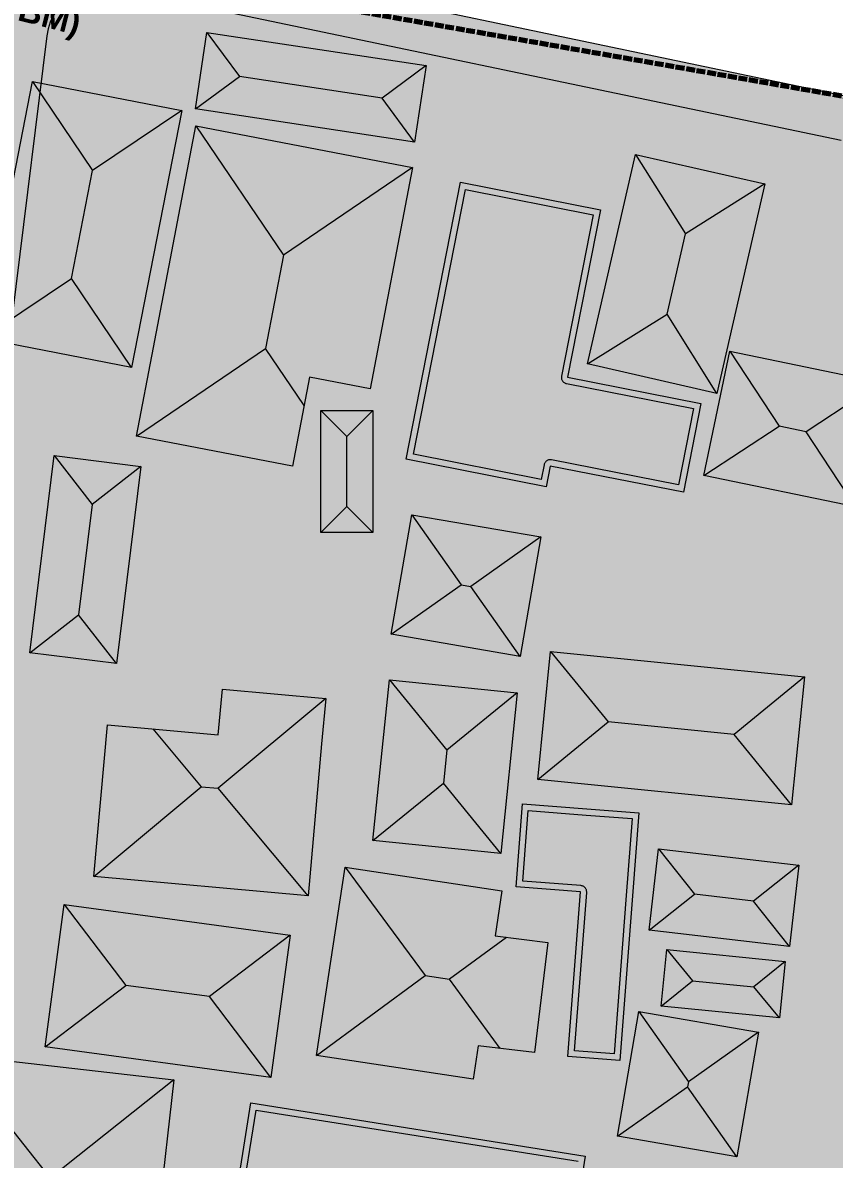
# Model space of a CAD drawing. Header units: metres. Extents: x 305909 to 307171, y 9156037 to 9156671.
# Drawn here: x 306687.4 to 306745.6, y 9156402 to 9156483.4 of the extents above; entities that cross this region are included whole.
import ezdxf

# ---------------------------------------------------------------- set-up
doc = ezdxf.new("R2010")
doc.units = ezdxf.units.M
doc.linetypes.add('DASHED', pattern=[1.524, 1.27, -0.254])
doc.linetypes.add('DASHED2', pattern=[0.762, 0.635, -0.127])
for name, color, linetype, lineweight, true_color in [('A-ALUR_DISTRIBUSI', 7, 'DASHED', 50, 0x7828a0), ('A-LABEL', 7, 'Continuous', 0, 0x000000), ('B-BANGUNAN_PERMUKIMAN', 7, 'Continuous', 13, 0xf0cd8c), ('B-BAYANGAN', 7, 'Continuous', 0, 0x76786c), ('B-DELINEASI', 7, 'DASHED2', 70, 0xc800c8), ('J-PERKERASAN_JALAN', 7, 'Continuous', 9, 0x989896)]:
    doc.layers.add(name, color=color, linetype=linetype, lineweight=lineweight, true_color=true_color)
doc.layers.add('G-PERKERASAN', color=7, linetype='Continuous')
doc.styles.add('ARIALB', font='arialbd.ttf')

msp = doc.modelspace()

# ---------------------------------------------------------------- hatches: boundary and pattern name
at = {"layer": 'A-ALUR_DISTRIBUSI', "true_color": 0x7828a0}
h = msp.add_hatch(color=195, dxfattribs=at)
h.dxf.hatch_style = 1
h.paths.add_polyline_path([(306707.246, 9156483.849), (306708.814, 9156483.522), (306708.528, 9156482.151), (306706.96, 9156482.478), (306702.654, 9156483.377), (306702.94, 9156484.747), (306707.246, 9156483.849)])
h = msp.add_hatch(color=195, dxfattribs=at)
h.dxf.hatch_style = 1
h.paths.add_polyline_path([(306713.591, 9156482.525), (306717.624, 9156481.684), (306717.338, 9156480.313), (306713.305, 9156481.155), (306711.465, 9156481.539), (306711.751, 9156482.909), (306713.591, 9156482.525)])
h = msp.add_hatch(color=195, dxfattribs=at)
h.dxf.hatch_style = 1
h.paths.add_polyline_path([(306720.841, 9156481.013), (306726.434, 9156479.846), (306726.149, 9156478.475), (306720.555, 9156479.642), (306720.275, 9156479.701), (306720.561, 9156481.071), (306720.841, 9156481.013)])
h = msp.add_hatch(color=195, dxfattribs=at)
h.dxf.hatch_style = 1
h.paths.add_polyline_path([(306735.102, 9156477.323), (306730.283, 9156476.259), (306731.11, 9156480.224)])
h = msp.add_hatch(color=195, dxfattribs=at)
h.dxf.hatch_style = 1
h.paths.add_polyline_path([(306732.627, 9156478.554), (306735.245, 9156478.008), (306734.959, 9156476.638), (306732.342, 9156477.184), (306729.085, 9156477.863), (306729.371, 9156479.233), (306732.627, 9156478.554)])
h = msp.add_hatch(color=195, dxfattribs=at)
h.dxf.hatch_style = 1
h.paths.add_polyline_path([(306740.795, 9156476.85), (306743.522, 9156476.282), (306744.055, 9156476.171), (306743.769, 9156474.8), (306743.237, 9156474.911), (306740.509, 9156475.48), (306737.896, 9156476.025), (306738.182, 9156477.396), (306740.795, 9156476.85)])
at = {"layer": 'B-BANGUNAN_PERMUKIMAN', "true_color": 0xef9567}
h = msp.add_hatch(color=21, dxfattribs=at)
h.dxf.hatch_style = 1
h.paths.add_polyline_path([(306702.939, 9156479.602), (306699.785, 9156477.278), (306700.615, 9156482.756), (306702.939, 9156479.602)])
at = {"layer": 'B-BANGUNAN_PERMUKIMAN', "true_color": 0xe89064}
h = msp.add_hatch(color=33, dxfattribs=at)
h.dxf.hatch_style = 1
h.paths.add_polyline_path([(306716.33, 9156480.376), (306713.176, 9156478.051), (306702.939, 9156479.602), (306700.615, 9156482.756), (306700.615, 9156482.757), (306716.33, 9156480.376)])
at = {"layer": 'B-BANGUNAN_PERMUKIMAN', "true_color": 0xb87250}
h = msp.add_hatch(color=35, dxfattribs=at)
h.dxf.hatch_style = 1
h.paths.add_polyline_path([(306713.176, 9156478.051), (306716.33, 9156480.376), (306715.5, 9156474.897), (306715.5, 9156474.897), (306713.176, 9156478.051)])
at = {"layer": 'B-BANGUNAN_PERMUKIMAN', "true_color": 0xbf7753}
h = msp.add_hatch(color=23, dxfattribs=at)
h.dxf.hatch_style = 1
h.paths.add_polyline_path([(306702.939, 9156479.602), (306713.176, 9156478.051), (306715.5, 9156474.897), (306699.785, 9156477.278), (306702.939, 9156479.602)])
at = {"layer": 'B-BANGUNAN_PERMUKIMAN', "true_color": 0xf09568}
h = msp.add_hatch(color=21, dxfattribs=at)
h.dxf.hatch_style = 1
h.paths.add_polyline_path([(306688.111, 9156479.25), (306692.414, 9156472.858), (306690.905, 9156465.137), (306684.513, 9156460.835), (306684.513, 9156460.835), (306688.111, 9156479.25)])
at = {"layer": 'B-BANGUNAN_PERMUKIMAN', "true_color": 0xe68f64}
h = msp.add_hatch(color=33, dxfattribs=at)
h.dxf.hatch_style = 1
h.paths.add_polyline_path([(306698.806, 9156477.16), (306698.806, 9156477.16), (306692.414, 9156472.858), (306688.111, 9156479.25), (306698.806, 9156477.16)])
at = {"layer": 'B-BANGUNAN_PERMUKIMAN', "true_color": 0xb7724f}
h = msp.add_hatch(color=35, dxfattribs=at)
h.dxf.hatch_style = 1
h.paths.add_polyline_path([(306690.905, 9156465.137), (306692.414, 9156472.858), (306698.806, 9156477.16), (306695.207, 9156458.745), (306690.905, 9156465.137)])
at = {"layer": 'B-BANGUNAN_PERMUKIMAN', "true_color": 0xec9366}
h = msp.add_hatch(color=33, dxfattribs=at)
h.dxf.hatch_style = 1
h.paths.add_polyline_path([(306699.823, 9156476.054), (306706.1, 9156466.809), (306704.819, 9156460.108), (306695.574, 9156453.83), (306696.789, 9156460.183), (306697.864, 9156465.808), (306699.823, 9156476.054)])
at = {"layer": 'B-BANGUNAN_PERMUKIMAN', "true_color": 0xe58e63}
h = msp.add_hatch(color=33, dxfattribs=at)
h.dxf.hatch_style = 1
h.paths.add_polyline_path([(306706.1, 9156466.809), (306699.823, 9156476.054), (306715.345, 9156473.086), (306715.345, 9156473.086), (306706.1, 9156466.809)])
at = {"layer": 'B-BANGUNAN_PERMUKIMAN', "true_color": 0xf09568}
h = msp.add_hatch(color=21, dxfattribs=at)
h.dxf.hatch_style = 1
h.paths.add_polyline_path([(306731.343, 9156474.021), (306734.913, 9156468.33), (306733.595, 9156462.572), (306727.904, 9156459.002), (306727.904, 9156459.002), (306731.343, 9156474.021)])
at = {"layer": 'B-BANGUNAN_PERMUKIMAN', "true_color": 0xe68f63}
h = msp.add_hatch(color=33, dxfattribs=at)
h.dxf.hatch_style = 1
h.paths.add_polyline_path([(306740.603, 9156471.9), (306734.913, 9156468.33), (306731.343, 9156474.021), (306740.603, 9156471.9)])
at = {"layer": 'B-BANGUNAN_PERMUKIMAN', "true_color": 0xb5714e}
h = msp.add_hatch(color=35, dxfattribs=at)
h.dxf.hatch_style = 1
h.paths.add_polyline_path([(306704.819, 9156460.108), (306706.1, 9156466.809), (306715.345, 9156473.086), (306712.311, 9156457.216), (306707.969, 9156458.046), (306707.584, 9156456.035), (306704.819, 9156460.108)])
at = {"layer": 'B-BANGUNAN_PERMUKIMAN', "true_color": 0xd4845c}
h = msp.add_hatch(color=23, dxfattribs=at)
h.dxf.hatch_style = 1
h.paths.add_polyline_path([(306736.019, 9156456.174), (306734.774, 9156449.822), (306725.224, 9156451.693), (306724.933, 9156450.209), (306714.899, 9156452.175), (306718.788, 9156472.019), (306728.823, 9156470.053), (306726.469, 9156458.046), (306736.019, 9156456.174)])
at = {"layer": 'B-BANGUNAN_PERMUKIMAN', "true_color": 0xb7724f}
h = msp.add_hatch(color=35, dxfattribs=at)
h.dxf.hatch_style = 1
h.paths.add_polyline_path([(306733.595, 9156462.572), (306734.913, 9156468.33), (306740.603, 9156471.9), (306737.164, 9156456.882), (306733.595, 9156462.572)])
at = {"layer": 'B-BANGUNAN_PERMUKIMAN', "true_color": 0xc17853}
h = msp.add_hatch(color=23, dxfattribs=at)
h.dxf.hatch_style = 1
h.paths.add_polyline_path([(306690.905, 9156465.137), (306695.207, 9156458.745), (306684.513, 9156460.835), (306690.905, 9156465.137)])
at = {"layer": 'B-BANGUNAN_PERMUKIMAN', "true_color": 0xc17854}
h = msp.add_hatch(color=23, dxfattribs=at)
h.dxf.hatch_style = 1
h.paths.add_polyline_path([(306733.595, 9156462.572), (306737.164, 9156456.882), (306737.164, 9156456.881), (306727.904, 9156459.002), (306733.595, 9156462.572)])
at = {"layer": 'B-BANGUNAN_PERMUKIMAN', "true_color": 0xbf7753}
h = msp.add_hatch(color=23, dxfattribs=at)
h.dxf.hatch_style = 1
h.paths.add_polyline_path([(306704.819, 9156460.108), (306707.584, 9156456.035), (306706.754, 9156451.693), (306695.574, 9156453.83), (306704.819, 9156460.108)])
at = {"layer": 'B-BANGUNAN_PERMUKIMAN', "true_color": 0xf09568}
h = msp.add_hatch(color=21, dxfattribs=at)
h.dxf.hatch_style = 1
h.paths.add_polyline_path([(306738.093, 9156459.93), (306738.093, 9156459.93), (306741.626, 9156454.549), (306736.244, 9156451.016), (306738.093, 9156459.93)])
at = {"layer": 'B-BANGUNAN_PERMUKIMAN', "true_color": 0xe68f64}
h = msp.add_hatch(color=33, dxfattribs=at)
h.dxf.hatch_style = 1
h.paths.add_polyline_path([(306743.559, 9156454.148), (306741.626, 9156454.549), (306738.093, 9156459.93), (306748.94, 9156457.682), (306743.559, 9156454.148)])
at = {"layer": 'B-BANGUNAN_PERMUKIMAN', "true_color": 0xb7724f}
h = msp.add_hatch(color=35, dxfattribs=at)
h.dxf.hatch_style = 1
h.paths.add_polyline_path([(306743.559, 9156454.148), (306748.94, 9156457.682), (306747.092, 9156448.768), (306743.559, 9156454.148)])
at = {"layer": 'B-BANGUNAN_PERMUKIMAN', "true_color": 0xeb9266}
h = msp.add_hatch(color=33, dxfattribs=at)
h.dxf.hatch_style = 1
h.paths.add_polyline_path([(306708.782, 9156455.668), (306710.648, 9156453.803), (306710.648, 9156448.802), (306708.782, 9156446.937), (306708.782, 9156455.668)])
h = msp.add_hatch(color=33, dxfattribs=at)
h.dxf.hatch_style = 1
h.paths.add_polyline_path([(306712.513, 9156455.668), (306710.648, 9156453.803), (306708.782, 9156455.668), (306712.513, 9156455.668)])
at = {"layer": 'B-BANGUNAN_PERMUKIMAN', "true_color": 0xbc7551}
h = msp.add_hatch(color=23, dxfattribs=at)
h.dxf.hatch_style = 1
h.paths.add_polyline_path([(306712.513, 9156446.937), (306710.648, 9156448.802), (306710.648, 9156453.803), (306712.513, 9156455.668), (306712.513, 9156446.937)])
at = {"layer": 'B-BANGUNAN_PERMUKIMAN', "true_color": 0xc17853}
h = msp.add_hatch(color=23, dxfattribs=at)
h.dxf.hatch_style = 1
h.paths.add_polyline_path([(306736.244, 9156451.016), (306741.626, 9156454.549), (306743.559, 9156454.148), (306747.092, 9156448.768), (306747.092, 9156448.767), (306736.244, 9156451.016)])
at = {"layer": 'B-BANGUNAN_PERMUKIMAN', "true_color": 0xee9467}
h = msp.add_hatch(color=21, dxfattribs=at)
h.dxf.hatch_style = 1
h.paths.add_polyline_path([(306692.384, 9156448.944), (306691.406, 9156441.03), (306687.915, 9156438.307), (306687.915, 9156438.307), (306689.661, 9156452.435), (306689.661, 9156452.435), (306692.384, 9156448.944)])
at = {"layer": 'B-BANGUNAN_PERMUKIMAN', "true_color": 0xe89065}
h = msp.add_hatch(color=33, dxfattribs=at)
h.dxf.hatch_style = 1
h.paths.add_polyline_path([(306692.384, 9156448.944), (306689.661, 9156452.435), (306695.875, 9156451.667), (306692.384, 9156448.944)])
at = {"layer": 'B-BANGUNAN_PERMUKIMAN', "true_color": 0xb97350}
h = msp.add_hatch(color=23, dxfattribs=at)
h.dxf.hatch_style = 1
h.paths.add_polyline_path([(306694.129, 9156437.539), (306691.406, 9156441.03), (306692.384, 9156448.944), (306695.875, 9156451.667), (306694.129, 9156437.539)])
at = {"layer": 'B-BANGUNAN_PERMUKIMAN', "true_color": 0xbc7551}
h = msp.add_hatch(color=23, dxfattribs=at)
h.dxf.hatch_style = 1
h.paths.add_polyline_path([(306710.648, 9156448.802), (306712.513, 9156446.937), (306708.782, 9156446.937), (306710.648, 9156448.802)])
at = {"layer": 'B-BANGUNAN_PERMUKIMAN', "true_color": 0xef9568}
h = msp.add_hatch(color=21, dxfattribs=at)
h.dxf.hatch_style = 1
h.paths.add_polyline_path([(306718.842, 9156443.186), (306713.821, 9156439.639), (306715.296, 9156448.206), (306718.842, 9156443.186)])
at = {"layer": 'B-BANGUNAN_PERMUKIMAN', "true_color": 0xe79064}
h = msp.add_hatch(color=33, dxfattribs=at)
h.dxf.hatch_style = 1
h.paths.add_polyline_path([(306724.549, 9156446.614), (306719.528, 9156443.067), (306718.842, 9156443.186), (306715.296, 9156448.206), (306715.296, 9156448.207), (306724.549, 9156446.614)])
at = {"layer": 'B-BANGUNAN_PERMUKIMAN', "true_color": 0xb8724f}
h = msp.add_hatch(color=35, dxfattribs=at)
h.dxf.hatch_style = 1
h.paths.add_polyline_path([(306723.074, 9156438.047), (306723.074, 9156438.047), (306719.528, 9156443.067), (306724.549, 9156446.614), (306723.074, 9156438.047)])
at = {"layer": 'B-BANGUNAN_PERMUKIMAN', "true_color": 0xc07753}
h = msp.add_hatch(color=23, dxfattribs=at)
h.dxf.hatch_style = 1
h.paths.add_polyline_path([(306718.842, 9156443.186), (306719.528, 9156443.067), (306723.074, 9156438.047), (306713.821, 9156439.639), (306718.842, 9156443.186)])
at = {"layer": 'B-BANGUNAN_PERMUKIMAN', "true_color": 0xbf7752}
h = msp.add_hatch(color=23, dxfattribs=at)
h.dxf.hatch_style = 1
h.paths.add_polyline_path([(306691.406, 9156441.03), (306694.129, 9156437.539), (306687.915, 9156438.307), (306691.406, 9156441.03)])
at = {"layer": 'B-BANGUNAN_PERMUKIMAN', "true_color": 0xee9467}
h = msp.add_hatch(color=21, dxfattribs=at)
h.dxf.hatch_style = 1
h.paths.add_polyline_path([(306729.375, 9156433.36), (306724.331, 9156429.237), (306725.251, 9156438.404), (306729.375, 9156433.36)])
at = {"layer": 'B-BANGUNAN_PERMUKIMAN', "true_color": 0xe99165}
h = msp.add_hatch(color=33, dxfattribs=at)
h.dxf.hatch_style = 1
h.paths.add_polyline_path([(306743.447, 9156436.578), (306738.403, 9156432.454), (306729.375, 9156433.36), (306725.251, 9156438.404), (306743.447, 9156436.578)])
at = {"layer": 'B-BANGUNAN_PERMUKIMAN', "true_color": 0xee9467}
h = msp.add_hatch(color=21, dxfattribs=at)
h.dxf.hatch_style = 1
h.paths.add_polyline_path([(306717.811, 9156431.329), (306717.567, 9156428.974), (306712.518, 9156424.871), (306713.708, 9156436.38), (306717.811, 9156431.329)])
at = {"layer": 'B-BANGUNAN_PERMUKIMAN', "true_color": 0xe99165}
h = msp.add_hatch(color=33, dxfattribs=at)
h.dxf.hatch_style = 1
h.paths.add_polyline_path([(306717.811, 9156431.329), (306713.708, 9156436.38), (306722.861, 9156435.433), (306717.811, 9156431.329)])
at = {"layer": 'B-BANGUNAN_PERMUKIMAN', "true_color": 0xb97350}
h = msp.add_hatch(color=23, dxfattribs=at)
h.dxf.hatch_style = 1
h.paths.add_polyline_path([(306738.403, 9156432.454), (306743.447, 9156436.578), (306742.528, 9156427.41), (306738.403, 9156432.454)])
at = {"layer": 'B-BANGUNAN_PERMUKIMAN', "true_color": 0xec9366}
h = msp.add_hatch(color=33, dxfattribs=at)
h.dxf.hatch_style = 1
h.paths.add_polyline_path([(306701.433, 9156428.604), (306700.212, 9156428.714), (306696.745, 9156432.863), (306701.431, 9156432.443), (306701.723, 9156435.697), (306709.128, 9156435.034), (306701.433, 9156428.604)])
at = {"layer": 'B-BANGUNAN_PERMUKIMAN', "true_color": 0xb97350}
h = msp.add_hatch(color=23, dxfattribs=at)
h.dxf.hatch_style = 1
h.paths.add_polyline_path([(306721.671, 9156423.923), (306717.567, 9156428.974), (306717.811, 9156431.329), (306722.861, 9156435.433), (306722.861, 9156435.433), (306721.671, 9156423.923)])
at = {"layer": 'B-BANGUNAN_PERMUKIMAN', "true_color": 0xbd7652}
h = msp.add_hatch(color=23, dxfattribs=at)
h.dxf.hatch_style = 1
h.paths.add_polyline_path([(306708.854, 9156431.978), (306708.837, 9156431.779), (306707.862, 9156420.908), (306701.433, 9156428.604), (306709.128, 9156435.034), (306709.128, 9156435.034), (306708.854, 9156431.978)])
at = {"layer": 'B-BANGUNAN_PERMUKIMAN', "true_color": 0xf09568}
h = msp.add_hatch(color=21, dxfattribs=at)
h.dxf.hatch_style = 1
h.paths.add_polyline_path([(306700.212, 9156428.714), (306692.516, 9156422.285), (306693.491, 9156433.155), (306696.745, 9156432.863), (306700.212, 9156428.714)])
at = {"layer": 'B-BANGUNAN_PERMUKIMAN', "true_color": 0xbe7652}
h = msp.add_hatch(color=23, dxfattribs=at)
h.dxf.hatch_style = 1
h.paths.add_polyline_path([(306729.375, 9156433.36), (306738.403, 9156432.454), (306742.528, 9156427.41), (306724.331, 9156429.236), (306724.331, 9156429.237), (306729.375, 9156433.36)])
h = msp.add_hatch(color=23, dxfattribs=at)
h.dxf.hatch_style = 1
h.paths.add_polyline_path([(306717.567, 9156428.974), (306721.671, 9156423.923), (306712.518, 9156424.87), (306712.518, 9156424.871), (306717.567, 9156428.974)])
at = {"layer": 'B-BANGUNAN_PERMUKIMAN', "true_color": 0xc17854}
h = msp.add_hatch(color=23, dxfattribs=at)
h.dxf.hatch_style = 1
h.paths.add_polyline_path([(306692.516, 9156422.284), (306692.516, 9156422.285), (306700.212, 9156428.714), (306701.433, 9156428.604), (306707.862, 9156420.908), (306692.516, 9156422.284)])
at = {"layer": 'B-BANGUNAN_PERMUKIMAN', "true_color": 0xd4845c}
h = msp.add_hatch(color=23, dxfattribs=at)
h.dxf.hatch_style = 1
h.paths.add_polyline_path([(306731.114, 9156420.9), (306730.216, 9156409.108), (306726.488, 9156409.392), (306727.386, 9156421.184), (306722.78, 9156421.535), (306723.233, 9156427.49), (306727.84, 9156427.139), (306731.568, 9156426.855), (306731.114, 9156420.9)])
at = {"layer": 'B-BANGUNAN_PERMUKIMAN', "true_color": 0xee9467}
h = msp.add_hatch(color=21, dxfattribs=at)
h.dxf.hatch_style = 1
h.paths.add_polyline_path([(306735.575, 9156421.009), (306732.319, 9156418.429), (306732.994, 9156424.265), (306732.995, 9156424.265), (306735.575, 9156421.009)])
at = {"layer": 'B-BANGUNAN_PERMUKIMAN', "true_color": 0xe99165}
h = msp.add_hatch(color=33, dxfattribs=at)
h.dxf.hatch_style = 1
h.paths.add_polyline_path([(306739.793, 9156420.521), (306735.575, 9156421.009), (306732.995, 9156424.265), (306743.049, 9156423.101), (306739.793, 9156420.521)])
at = {"layer": 'B-BANGUNAN_PERMUKIMAN', "true_color": 0xef9567}
h = msp.add_hatch(color=21, dxfattribs=at)
h.dxf.hatch_style = 1
h.paths.add_polyline_path([(306716.248, 9156415.187), (306708.47, 9156409.472), (306710.533, 9156422.965), (306716.248, 9156415.187)])
at = {"layer": 'B-BANGUNAN_PERMUKIMAN', "true_color": 0xe38d62}
h = msp.add_hatch(color=33, dxfattribs=at)
h.dxf.hatch_style = 1
h.paths.add_polyline_path([(306718.001, 9156414.919), (306716.248, 9156415.187), (306710.533, 9156422.965), (306721.76, 9156421.248), (306721.268, 9156418.026), (306722.095, 9156417.926), (306718.001, 9156414.919)])
at = {"layer": 'B-BANGUNAN_PERMUKIMAN', "true_color": 0xb97350}
h = msp.add_hatch(color=23, dxfattribs=at)
h.dxf.hatch_style = 1
h.paths.add_polyline_path([(306739.793, 9156420.521), (306743.049, 9156423.101), (306742.373, 9156417.265), (306739.793, 9156420.521)])
at = {"layer": 'B-BANGUNAN_PERMUKIMAN', "true_color": 0xbe7652}
h = msp.add_hatch(color=23, dxfattribs=at)
h.dxf.hatch_style = 1
h.paths.add_polyline_path([(306732.319, 9156418.429), (306735.575, 9156421.009), (306739.793, 9156420.521), (306742.373, 9156417.265), (306742.373, 9156417.265), (306732.319, 9156418.429)])
at = {"layer": 'B-BANGUNAN_PERMUKIMAN', "true_color": 0xee9467}
h = msp.add_hatch(color=21, dxfattribs=at)
h.dxf.hatch_style = 1
h.paths.add_polyline_path([(306690.392, 9156420.275), (306690.393, 9156420.275), (306694.805, 9156414.487), (306689.017, 9156410.074), (306690.392, 9156420.275)])
at = {"layer": 'B-BANGUNAN_PERMUKIMAN', "true_color": 0xe89064}
h = msp.add_hatch(color=33, dxfattribs=at)
h.dxf.hatch_style = 1
h.paths.add_polyline_path([(306700.796, 9156413.68), (306694.805, 9156414.487), (306690.393, 9156420.275), (306706.583, 9156418.093), (306706.583, 9156418.093), (306700.796, 9156413.68)])
at = {"layer": 'B-BANGUNAN_PERMUKIMAN', "true_color": 0xb97350}
h = msp.add_hatch(color=23, dxfattribs=at)
h.dxf.hatch_style = 1
h.paths.add_polyline_path([(306700.796, 9156413.68), (306706.583, 9156418.093), (306705.208, 9156407.892), (306700.796, 9156413.68)])
at = {"layer": 'B-BANGUNAN_PERMUKIMAN', "true_color": 0xb87350}
h = msp.add_hatch(color=35, dxfattribs=at)
h.dxf.hatch_style = 1
h.paths.add_polyline_path([(306724.104, 9156409.672), (306721.637, 9156409.97), (306718.001, 9156414.919), (306722.095, 9156417.926), (306725.059, 9156417.568), (306724.108, 9156409.7), (306724.104, 9156409.672)])
at = {"layer": 'B-BANGUNAN_PERMUKIMAN', "true_color": 0xee9467}
h = msp.add_hatch(color=21, dxfattribs=at)
h.dxf.hatch_style = 1
h.paths.add_polyline_path([(306735.414, 9156414.822), (306733.183, 9156412.998), (306733.589, 9156417.053), (306735.414, 9156414.822)])
at = {"layer": 'B-BANGUNAN_PERMUKIMAN', "true_color": 0xe99165}
h = msp.add_hatch(color=33, dxfattribs=at)
h.dxf.hatch_style = 1
h.paths.add_polyline_path([(306742.055, 9156416.206), (306739.825, 9156414.381), (306735.414, 9156414.822), (306733.589, 9156417.053), (306742.055, 9156416.206)])
at = {"layer": 'B-BANGUNAN_PERMUKIMAN', "true_color": 0xb97350}
h = msp.add_hatch(color=23, dxfattribs=at)
h.dxf.hatch_style = 1
h.paths.add_polyline_path([(306741.65, 9156412.151), (306741.65, 9156412.151), (306739.825, 9156414.381), (306742.055, 9156416.206), (306741.65, 9156412.151)])
at = {"layer": 'B-BANGUNAN_PERMUKIMAN', "true_color": 0xbb7451}
h = msp.add_hatch(color=23, dxfattribs=at)
h.dxf.hatch_style = 1
h.paths.add_polyline_path([(306716.248, 9156415.187), (306718.001, 9156414.919), (306721.637, 9156409.97), (306720.065, 9156410.16), (306719.697, 9156407.755), (306708.47, 9156409.472), (306716.248, 9156415.187)])
at = {"layer": 'B-BANGUNAN_PERMUKIMAN', "true_color": 0xbf7753}
h = msp.add_hatch(color=23, dxfattribs=at)
h.dxf.hatch_style = 1
h.paths.add_polyline_path([(306689.017, 9156410.074), (306694.805, 9156414.487), (306700.796, 9156413.68), (306705.208, 9156407.892), (306689.017, 9156410.074)])
at = {"layer": 'B-BANGUNAN_PERMUKIMAN', "true_color": 0xbe7652}
h = msp.add_hatch(color=23, dxfattribs=at)
h.dxf.hatch_style = 1
h.paths.add_polyline_path([(306735.414, 9156414.822), (306739.825, 9156414.381), (306741.65, 9156412.151), (306733.183, 9156412.998), (306735.414, 9156414.822)])
at = {"layer": 'B-BANGUNAN_PERMUKIMAN', "true_color": 0xef9568}
h = msp.add_hatch(color=21, dxfattribs=at)
h.dxf.hatch_style = 1
h.paths.add_polyline_path([(306735.123, 9156407.581), (306735.061, 9156407.223), (306730.034, 9156403.678), (306730.034, 9156403.678), (306731.578, 9156412.608), (306735.123, 9156407.581)])
at = {"layer": 'B-BANGUNAN_PERMUKIMAN', "true_color": 0xe79064}
h = msp.add_hatch(color=33, dxfattribs=at)
h.dxf.hatch_style = 1
h.paths.add_polyline_path([(306735.123, 9156407.581), (306731.578, 9156412.608), (306731.578, 9156412.608), (306740.15, 9156411.126), (306735.123, 9156407.581)])
at = {"layer": 'B-BANGUNAN_PERMUKIMAN', "true_color": 0xb8724f}
h = msp.add_hatch(color=35, dxfattribs=at)
h.dxf.hatch_style = 1
h.paths.add_polyline_path([(306738.607, 9156402.196), (306735.061, 9156407.223), (306735.123, 9156407.581), (306740.15, 9156411.126), (306738.607, 9156402.196)])
at = {"layer": 'B-BANGUNAN_PERMUKIMAN', "true_color": 0xec9366}
h = msp.add_hatch(color=33, dxfattribs=at)
h.dxf.hatch_style = 1
h.paths.add_polyline_path([(306682.349, 9156409.533), (306689.391, 9156400.67), (306689.323, 9156400.081), (306685.183, 9156396.791), (306685.498, 9156399.544), (306681.261, 9156400.029), (306682.349, 9156409.533)])
h = msp.add_hatch(color=33, dxfattribs=at)
h.dxf.hatch_style = 1
h.paths.add_polyline_path([(306698.253, 9156407.713), (306689.391, 9156400.67), (306682.349, 9156409.533), (306698.253, 9156407.713)])
at = {"layer": 'B-BANGUNAN_PERMUKIMAN', "true_color": 0xb6714f}
h = msp.add_hatch(color=35, dxfattribs=at)
h.dxf.hatch_style = 1
h.paths.add_polyline_path([(306689.323, 9156400.081), (306689.391, 9156400.67), (306698.253, 9156407.713), (306697.165, 9156398.209), (306696.365, 9156391.218), (306689.323, 9156400.081)])
at = {"layer": 'B-BANGUNAN_PERMUKIMAN', "true_color": 0xc07753}
h = msp.add_hatch(color=23, dxfattribs=at)
h.dxf.hatch_style = 1
h.paths.add_polyline_path([(306735.061, 9156407.223), (306738.607, 9156402.196), (306730.034, 9156403.678), (306735.061, 9156407.223)])
at = {"layer": 'B-BANGUNAN_PERMUKIMAN', "true_color": 0xd4845c}
h = msp.add_hatch(color=23, dxfattribs=at)
h.dxf.hatch_style = 1
h.paths.add_polyline_path([(306734.659, 9156392.724), (306734.007, 9156388.621), (306710.031, 9156392.431), (306710.741, 9156396.897), (306702.512, 9156398.205), (306703.761, 9156406.064), (306727.733, 9156402.254), (306726.426, 9156394.033), (306734.659, 9156392.724)])
at = {"layer": 'B-BAYANGAN', "true_color": 0x76786c}
h = msp.add_hatch(color=8, dxfattribs=at)
h.dxf.hatch_style = 1
h.paths.add_polyline_path([(306717.081, 9156479.625), (306716.251, 9156474.147), (306700.535, 9156476.528), (306701.365, 9156482.007), (306717.081, 9156479.625)])
h = msp.add_hatch(color=8, dxfattribs=at)
h.dxf.hatch_style = 1
h.paths.add_polyline_path([(306699.556, 9156476.41), (306695.957, 9156457.995), (306685.263, 9156460.085), (306688.861, 9156478.5), (306699.556, 9156476.41)])
h = msp.add_hatch(color=8, dxfattribs=at)
h.dxf.hatch_style = 1
h.paths.add_polyline_path([(306716.095, 9156472.337), (306713.061, 9156456.466), (306708.719, 9156457.296), (306707.504, 9156450.943), (306696.324, 9156453.08), (306697.539, 9156459.433), (306700.573, 9156475.304), (306716.095, 9156472.337)])
h = msp.add_hatch(color=8, dxfattribs=at)
h.dxf.hatch_style = 1
h.paths.add_polyline_path([(306741.353, 9156471.15), (306737.914, 9156456.131), (306728.653, 9156458.252), (306732.092, 9156473.271), (306741.353, 9156471.15)])
h = msp.add_hatch(color=8, dxfattribs=at)
h.dxf.hatch_style = 1
h.paths.add_polyline_path([(306736.769, 9156455.424), (306735.524, 9156449.072), (306725.974, 9156450.943), (306725.683, 9156449.459), (306715.649, 9156451.425), (306719.538, 9156471.269), (306729.573, 9156469.303), (306727.219, 9156457.296), (306736.769, 9156455.424)])
h = msp.add_hatch(color=8, dxfattribs=at)
h.dxf.hatch_style = 1
h.paths.add_polyline_path([(306749.69, 9156456.932), (306747.842, 9156448.017), (306736.994, 9156450.266), (306738.842, 9156459.181), (306749.69, 9156456.932)])
h = msp.add_hatch(color=8, dxfattribs=at)
h.dxf.hatch_style = 1
h.paths.add_polyline_path([(306713.263, 9156446.187), (306709.532, 9156446.187), (306709.532, 9156454.918), (306713.263, 9156454.918), (306713.263, 9156446.187)])
h = msp.add_hatch(color=8, dxfattribs=at)
h.dxf.hatch_style = 1
h.paths.add_polyline_path([(306696.625, 9156450.917), (306694.879, 9156436.789), (306688.665, 9156437.557), (306690.411, 9156451.685), (306696.625, 9156450.917)])
h = msp.add_hatch(color=8, dxfattribs=at)
h.dxf.hatch_style = 1
h.paths.add_polyline_path([(306725.299, 9156445.864), (306723.825, 9156437.297), (306714.571, 9156438.889), (306716.046, 9156447.457), (306725.299, 9156445.864)])
h = msp.add_hatch(color=8, dxfattribs=at)
h.dxf.hatch_style = 1
h.paths.add_polyline_path([(306744.197, 9156435.828), (306743.278, 9156426.66), (306725.081, 9156428.486), (306726.001, 9156437.654), (306744.197, 9156435.828)])
h = msp.add_hatch(color=8, dxfattribs=at)
h.dxf.hatch_style = 1
h.paths.add_polyline_path([(306723.612, 9156434.683), (306722.421, 9156423.173), (306713.268, 9156424.12), (306714.458, 9156435.63), (306723.612, 9156434.683)])
h = msp.add_hatch(color=8, dxfattribs=at)
h.dxf.hatch_style = 1
h.paths.add_polyline_path([(306709.878, 9156434.284), (306709.587, 9156431.029), (306708.612, 9156420.158), (306693.266, 9156421.534), (306694.241, 9156432.405), (306702.181, 9156431.693), (306702.473, 9156434.947), (306709.878, 9156434.284)])
h = msp.add_hatch(color=8, dxfattribs=at)
h.dxf.hatch_style = 1
h.paths.add_polyline_path([(306731.864, 9156420.15), (306730.966, 9156408.358), (306727.238, 9156408.642), (306728.136, 9156420.434), (306723.53, 9156420.785), (306723.983, 9156426.74), (306728.59, 9156426.389), (306732.318, 9156426.105), (306731.864, 9156420.15)])
h = msp.add_hatch(color=8, dxfattribs=at)
h.dxf.hatch_style = 1
h.paths.add_polyline_path([(306743.799, 9156422.351), (306743.123, 9156416.514), (306733.069, 9156417.679), (306733.744, 9156423.515), (306743.799, 9156422.351)])
h = msp.add_hatch(color=8, dxfattribs=at)
h.dxf.hatch_style = 1
h.paths.add_polyline_path([(306725.809, 9156416.818), (306724.855, 9156408.922), (306720.815, 9156409.41), (306720.447, 9156407.005), (306709.22, 9156408.722), (306711.283, 9156422.215), (306722.51, 9156420.498), (306722.018, 9156417.276), (306725.809, 9156416.818)])
h = msp.add_hatch(color=8, dxfattribs=at)
h.dxf.hatch_style = 1
h.paths.add_polyline_path([(306707.333, 9156417.343), (306705.958, 9156407.142), (306689.767, 9156409.324), (306691.142, 9156419.525), (306707.333, 9156417.343)])
h = msp.add_hatch(color=8, dxfattribs=at)
h.dxf.hatch_style = 1
h.paths.add_polyline_path([(306742.805, 9156415.456), (306742.4, 9156411.401), (306733.933, 9156412.248), (306734.339, 9156416.303), (306742.805, 9156415.456)])
h = msp.add_hatch(color=8, dxfattribs=at)
h.dxf.hatch_style = 1
h.paths.add_polyline_path([(306740.9, 9156410.376), (306739.357, 9156401.446), (306730.784, 9156402.928), (306732.328, 9156411.858), (306740.9, 9156410.376)])
h = msp.add_hatch(color=8, dxfattribs=at)
h.dxf.hatch_style = 1
h.paths.add_polyline_path([(306697.915, 9156397.459), (306697.115, 9156390.468), (306685.448, 9156391.804), (306686.248, 9156398.794), (306682.011, 9156399.279), (306683.099, 9156408.783), (306699.003, 9156406.963), (306697.915, 9156397.459)])
h = msp.add_hatch(color=8, dxfattribs=at)
h.dxf.hatch_style = 1
h.paths.add_polyline_path([(306735.409, 9156391.974), (306734.757, 9156387.871), (306710.781, 9156391.681), (306711.491, 9156396.147), (306703.262, 9156397.455), (306704.511, 9156405.314), (306728.483, 9156401.504), (306727.176, 9156393.283), (306735.409, 9156391.974)])
at = {"layer": 'G-PERKERASAN', "true_color": 0xe0ded9}
h = msp.add_hatch(color=254, dxfattribs=at)
h.dxf.hatch_style = 1
h.paths.add_polyline_path([(306908.991, 9156199.224), (306871.946, 9156198.019), (306868.838, 9156144.144), (306843.973, 9156139.654), (306613.966, 9156113.407), (306520.721, 9156109.954), (306490.891, 9156113.339), (306490.891, 9156130.788), (306527.331, 9156127.935), (306527.76, 9156145.94), (306529.801, 9156231.677), (306512.264, 9156228.096), (306490.891, 9156230.233), (306490.891, 9156525.396), (306504.834, 9156523.084), (306572.178, 9156510.306), (306677.166, 9156490.276), (306781.809, 9156471.972), (306833.432, 9156467.309), (306884.355, 9156462.71), (306888.869, 9156462.302), (306908.991, 9156460.229), (306908.991, 9156405.135), (306880.738, 9156410.367), (306872.191, 9156289.958), (306880.063, 9156289.504), (306887.261, 9156399.075), (306908.991, 9156395.952), (306908.991, 9156283.201), (306908.991, 9156208.942), (306891.749, 9156208.374), (306886.184, 9156208.191), (306882.096, 9156208.056), (306881.637, 9156222), (306879.908, 9156222), (306879.787, 9156200), (306885.632, 9156200.303), (306885.601, 9156199.857), (306906.625, 9156201.392), (306908.7, 9156201.5), (306908.991, 9156201.535), (306908.991, 9156199.224)])
at = {"layer": 'J-PERKERASAN_JALAN', "true_color": 0xa8a8a6}
h = msp.add_hatch(color=253, dxfattribs=at)
h.dxf.hatch_style = 1
h.paths.add_polyline_path([(306644.846, 9156501.891), (306682.628, 9156491.9), (306683.147, 9156491.799), (306683.674, 9156491.767), (306684.2, 9156491.805), (306684.718, 9156491.912), (306685.216, 9156492.086), (306685.687, 9156492.324), (306686.123, 9156492.622), (306686.516, 9156492.975), (306686.858, 9156493.377), (306687.145, 9156493.82), (306687.371, 9156494.297), (306687.532, 9156494.8), (306687.626, 9156495.32), (306695.984, 9156569.63), (306695.989, 9156569.68), (306698.582, 9156595.648), (306698.6, 9156596.174), (306698.548, 9156596.698), (306698.428, 9156597.211), (306698.242, 9156597.704), (306697.992, 9156598.168), (306697.684, 9156598.595), (306697.322, 9156598.978), (306696.913, 9156599.31), (306696.464, 9156599.585), (306695.982, 9156599.799), (306695.477, 9156599.948), (306694.957, 9156600.029), (306670.552, 9156602.201), (306670.518, 9156602.204), (306670.5, 9156602.206), (306670.466, 9156602.21), (306657.245, 9156603.85), (306657.037, 9156603.87), (306645.006, 9156604.728), (306644.988, 9156604.729), (306644.846, 9156604.739), (306644.846, 9156621.261), (306646.404, 9156640), (306649.414, 9156640), (306647.057, 9156611.647), (306647.048, 9156611.12), (306647.108, 9156610.596), (306647.237, 9156610.085), (306647.432, 9156609.595), (306647.689, 9156609.135), (306648.005, 9156608.713), (306648.374, 9156608.336), (306648.789, 9156608.011), (306649.243, 9156607.743), (306649.728, 9156607.538), (306650.236, 9156607.397), (306650.758, 9156607.325), (306657.367, 9156606.854), (306657.419, 9156606.85), (306657.445, 9156606.847), (306657.497, 9156606.842), (306665.344, 9156605.868), (306665.869, 9156605.838), (306666.394, 9156605.877), (306666.909, 9156605.984), (306667.406, 9156606.159), (306667.875, 9156606.397), (306668.309, 9156606.694), (306668.701, 9156607.046), (306669.043, 9156607.446), (306669.329, 9156607.888), (306669.555, 9156608.363), (306669.716, 9156608.864), (306669.81, 9156609.382), (306673.323, 9156640), (306676.343, 9156640), (306672.801, 9156609.131), (306672.776, 9156608.6), (306672.821, 9156608.07), (306672.936, 9156607.551), (306673.119, 9156607.051), (306673.367, 9156606.581), (306673.675, 9156606.147), (306674.037, 9156605.758), (306674.448, 9156605.421), (306674.9, 9156605.141), (306675.385, 9156604.924), (306675.895, 9156604.773), (306676.421, 9156604.69), (306695.455, 9156602.997), (306695.967, 9156602.984), (306696.477, 9156603.037), (306696.976, 9156603.155), (306697.455, 9156603.336), (306697.908, 9156603.576), (306698.326, 9156603.873), (306698.703, 9156604.22), (306699.032, 9156604.613), (306699.309, 9156605.044), (306699.528, 9156605.508), (306699.686, 9156605.996), (306699.78, 9156606.499), (306703.845, 9156640), (306706.867, 9156640), (306702.827, 9156606.709), (306702.798, 9156606.205), (306702.833, 9156605.702), (306702.931, 9156605.207), (306703.09, 9156604.728), (306703.308, 9156604.273), (306703.582, 9156603.849), (306703.907, 9156603.463), (306704.278, 9156603.121), (306704.689, 9156602.828), (306705.134, 9156602.59), (306705.605, 9156602.409), (306706.096, 9156602.289), (306706.597, 9156602.232), (306734.805, 9156600.812), (306735.341, 9156600.821), (306735.872, 9156600.902), (306736.387, 9156601.053), (306736.877, 9156601.271), (306737.333, 9156601.554), (306737.748, 9156601.894), (306738.113, 9156602.288), (306738.422, 9156602.726), (306738.67, 9156603.202), (306738.852, 9156603.707), (306738.964, 9156604.231), (306739.006, 9156604.766), (306739.208, 9156624.77), (306739.214, 9156624.897), (306739.218, 9156624.96), (306739.232, 9156625.087), (306739.378, 9156626.142), (306739.392, 9156626.229), (306739.431, 9156626.4), (306739.456, 9156626.484), (306739.711, 9156627.27), (306739.743, 9156627.363), (306739.812, 9156627.52), (306739.883, 9156627.648), (306739.981, 9156627.788), (306740.042, 9156627.864), (306740.45, 9156628.344), (306740.517, 9156628.418), (306740.644, 9156628.54), (306740.762, 9156628.632), (306740.888, 9156628.713), (306741.022, 9156628.78), (306741.186, 9156628.842), (306741.282, 9156628.871), (306741.894, 9156629.037), (306741.984, 9156629.059), (306742.165, 9156629.09), (306742.257, 9156629.1), (306742.92, 9156629.153), (306742.958, 9156629.155), (306742.978, 9156629.157), (306743.016, 9156629.158), (306746.832, 9156629.316), (306746.832, 9156624.748), (306746.627, 9156624.785), (306746.112, 9156624.811), (306745.599, 9156624.77), (306745.094, 9156624.664), (306744.608, 9156624.494), (306744.148, 9156624.263), (306743.721, 9156623.975), (306743.334, 9156623.634), (306742.995, 9156623.246), (306742.709, 9156622.818), (306742.479, 9156622.357), (306742.311, 9156621.87), (306742.207, 9156621.366), (306742.169, 9156620.852), (306742.009, 9156605.084), (306742.036, 9156604.578), (306742.127, 9156604.079), (306742.281, 9156603.595), (306742.494, 9156603.135), (306742.764, 9156602.705), (306743.086, 9156602.313), (306743.455, 9156601.965), (306743.865, 9156601.667), (306744.31, 9156601.423), (306744.782, 9156601.237), (306745.274, 9156601.112), (306745.778, 9156601.051), (306746.285, 9156601.053), (306746.832, 9156601.091), (306746.832, 9156598.084), (306740.557, 9156597.65), (306740.55, 9156597.65), (306739.623, 9156597.584), (306739.502, 9156597.579), (306739.441, 9156597.578), (306739.32, 9156597.581), (306705.781, 9156599.269), (306705.274, 9156599.263), (306704.772, 9156599.192), (306704.283, 9156599.059), (306703.815, 9156598.864), (306703.375, 9156598.612), (306702.971, 9156598.307), (306702.609, 9156597.952), (306702.294, 9156597.555), (306702.032, 9156597.121), (306701.827, 9156596.658), (306701.682, 9156596.172), (306701.6, 9156595.672), (306698.971, 9156569.354), (306698.97, 9156569.345), (306698.968, 9156569.32), (306690.454, 9156493.625), (306690.43, 9156493.089), (306690.478, 9156492.555), (306690.597, 9156492.032), (306690.785, 9156491.529), (306691.038, 9156491.057), (306691.353, 9156490.622), (306691.723, 9156490.233), (306692.141, 9156489.897), (306692.601, 9156489.621), (306693.093, 9156489.408), (306693.61, 9156489.263), (306746.584, 9156478.174), (306746.832, 9156478.131), (306746.832, 9156474.899), (306746.254, 9156474.979), (306746.187, 9156474.99), (306746.147, 9156474.997), (306746.081, 9156475.01), (306693.923, 9156485.928), (306693.42, 9156486.001), (306692.911, 9156486.008), (306692.406, 9156485.952), (306691.912, 9156485.831), (306691.437, 9156485.649), (306690.989, 9156485.409), (306690.575, 9156485.113), (306690.202, 9156484.767), (306689.876, 9156484.377), (306689.603, 9156483.949), (306689.385, 9156483.489), (306689.228, 9156483.005), (306689.134, 9156482.506), (306680.222, 9156410.677), (306675.974, 9156376.463), (306675.956, 9156376.284), (306671.777, 9156323.14), (306671.77, 9156322.633), (306671.826, 9156322.13), (306671.946, 9156321.638), (306672.127, 9156321.165), (306672.366, 9156320.718), (306672.66, 9156320.305), (306673.003, 9156319.933), (306673.391, 9156319.607), (306673.817, 9156319.333), (306674.274, 9156319.115), (306674.755, 9156318.956), (306675.252, 9156318.859), (306742.855, 9156310.121), (306742.925, 9156310.112), (306746.832, 9156309.677), (306746.832, 9156306.458), (306742.535, 9156306.936), (306742.507, 9156306.939), (306675.118, 9156315.65), (306674.596, 9156315.683), (306674.073, 9156315.648), (306673.56, 9156315.544), (306673.065, 9156315.375), (306672.596, 9156315.142), (306672.162, 9156314.85), (306671.769, 9156314.504), (306671.425, 9156314.109), (306671.135, 9156313.673), (306670.905, 9156313.203), (306670.738, 9156312.706), (306670.638, 9156312.193), (306658.158, 9156215.036), (306658.126, 9156214.508), (306658.163, 9156213.981), (306658.269, 9156213.463), (306658.443, 9156212.964), (306658.681, 9156212.492), (306658.979, 9156212.056), (306659.333, 9156211.663), (306659.734, 9156211.32), (306660.178, 9156211.032), (306660.656, 9156210.806), (306661.159, 9156210.645), (306661.679, 9156210.551), (306720.042, 9156203.993), (306720.074, 9156203.989), (306720.09, 9156203.987), (306720.122, 9156203.983), (306746.832, 9156200.101), (306746.832, 9156197.07), (306725.61, 9156200.154), (306725.102, 9156200.195), (306724.593, 9156200.171), (306724.091, 9156200.082), (306723.604, 9156199.931), (306723.141, 9156199.719), (306722.709, 9156199.45), (306722.314, 9156199.127), (306721.963, 9156198.758), (306721.662, 9156198.346), (306721.416, 9156197.9), (306721.229, 9156197.426), (306721.103, 9156196.932), (306721.041, 9156196.427), (306718.22, 9156147.695), (306718.204, 9156147.573), (306718.081, 9156147.572), (306715.348, 9156147.731), (306715.226, 9156147.746), (306715.225, 9156147.869), (306718.092, 9156197.386), (306718.089, 9156197.891), (306718.023, 9156198.392), (306717.894, 9156198.88), (306717.704, 9156199.349), (306717.457, 9156199.789), (306717.156, 9156200.195), (306716.807, 9156200.56), (306716.414, 9156200.878), (306715.985, 9156201.144), (306715.525, 9156201.354), (306715.043, 9156201.504), (306714.545, 9156201.592), (306655.828, 9156208.19), (306655.755, 9156208.199), (306655.718, 9156208.205), (306655.646, 9156208.217), (306644.846, 9156210.245), (306644.846, 9156213.297), (306650.508, 9156212.234), (306651.047, 9156212.17), (306651.589, 9156212.18), (306652.125, 9156212.263), (306652.645, 9156212.418), (306653.139, 9156212.642), (306653.598, 9156212.93), (306654.014, 9156213.278), (306654.38, 9156213.679), (306654.687, 9156214.126), (306654.931, 9156214.611), (306655.108, 9156215.124), (306655.213, 9156215.656), (306667.626, 9156312.291), (306667.658, 9156312.83), (306667.618, 9156313.369), (306667.505, 9156313.897), (306667.322, 9156314.406), (306667.072, 9156314.885), (306666.76, 9156315.326), (306666.391, 9156315.721), (306665.973, 9156316.063), (306665.512, 9156316.345), (306665.017, 9156316.562), (306664.498, 9156316.711), (306663.963, 9156316.789), (306650.646, 9156317.806), (306650.624, 9156317.808), (306650.61, 9156317.809), (306650.587, 9156317.811), (306644.846, 9156318.383), (306644.846, 9156321.599), (306650.851, 9156321.001), (306650.943, 9156320.993), (306664.514, 9156319.956), (306665.037, 9156319.95), (306665.556, 9156320.013), (306666.062, 9156320.142), (306666.547, 9156320.337), (306667.002, 9156320.593), (306667.42, 9156320.906), (306667.794, 9156321.271), (306668.117, 9156321.681), (306668.384, 9156322.131), (306668.59, 9156322.611), (306668.732, 9156323.114), (306668.807, 9156323.631), (306672.973, 9156376.62), (306672.977, 9156376.665), (306672.98, 9156376.687), (306672.985, 9156376.732), (306676.578, 9156405.674), (306676.609, 9156406.191), (306676.572, 9156406.708), (306676.469, 9156407.216), (306676.301, 9156407.706), (306676.071, 9156408.17), (306675.783, 9156408.6), (306675.442, 9156408.99), (306675.054, 9156409.333), (306674.624, 9156409.622), (306674.161, 9156409.854), (306673.672, 9156410.023), (306673.164, 9156410.128), (306650.07, 9156413.368), (306649.949, 9156413.393), (306649.958, 9156413.515), (306650.338, 9156416.227), (306650.364, 9156416.348), (306650.486, 9156416.338), (306673.408, 9156413.124), (306673.935, 9156413.085), (306674.463, 9156413.116), (306674.982, 9156413.216), (306675.483, 9156413.384), (306675.957, 9156413.617), (306676.397, 9156413.91), (306676.795, 9156414.259), (306677.142, 9156414.657), (306677.435, 9156415.097), (306677.667, 9156415.572), (306677.834, 9156416.073), (306677.933, 9156416.592), (306686.301, 9156484.039), (306686.331, 9156484.559), (306686.293, 9156485.08), (306686.188, 9156485.591), (306686.018, 9156486.084), (306685.784, 9156486.55), (306685.492, 9156486.982), (306685.146, 9156487.373), (306684.752, 9156487.715), (306684.317, 9156488.003), (306683.849, 9156488.232), (306683.354, 9156488.398), (306644.846, 9156498.581), (306644.846, 9156501.891)])

# ---------------------------------------------------------------- linework, layer by layer
at = {"layer": 'B-BANGUNAN_PERMUKIMAN', "color": 27, "lineweight": 9, "true_color": 0x744832}
for p, q in [((306700.615, 9156482.756), (306702.939, 9156479.602)), ((306716.33, 9156480.376), (306713.176, 9156478.051)), ((306699.785, 9156477.278), (306702.939, 9156479.602)), ((306713.176, 9156478.051), (306702.939, 9156479.602)), ((306688.111, 9156479.25), (306692.414, 9156472.858)), ((306715.5, 9156474.897), (306713.176, 9156478.051)), ((306698.806, 9156477.16), (306692.414, 9156472.858)), ((306699.823, 9156476.054), (306706.1, 9156466.809)), ((306731.343, 9156474.021), (306734.913, 9156468.33)), ((306690.905, 9156465.137), (306692.414, 9156472.858)), ((306715.345, 9156473.086), (306706.1, 9156466.809)), ((306740.603, 9156471.9), (306734.913, 9156468.33)), ((306733.595, 9156462.572), (306734.913, 9156468.33)), ((306706.1, 9156466.809), (306704.819, 9156460.108)), ((306684.513, 9156460.835), (306690.905, 9156465.137)), ((306695.207, 9156458.745), (306690.905, 9156465.137)), ((306727.904, 9156459.002), (306733.595, 9156462.572)), ((306737.164, 9156456.882), (306733.595, 9156462.572)), ((306695.574, 9156453.83), (306704.819, 9156460.108)), ((306707.584, 9156456.035), (306704.819, 9156460.108)), ((306738.093, 9156459.93), (306741.626, 9156454.549)), ((306748.94, 9156457.682), (306743.559, 9156454.148)), ((306708.782, 9156455.668), (306710.648, 9156453.803)), ((306712.513, 9156455.668), (306710.648, 9156453.803)), ((306736.244, 9156451.016), (306741.626, 9156454.549)), ((306743.559, 9156454.148), (306741.626, 9156454.549)), ((306747.092, 9156448.768), (306743.559, 9156454.148)), ((306710.648, 9156448.802), (306710.648, 9156453.803)), ((306689.661, 9156452.435), (306692.384, 9156448.944)), ((306695.875, 9156451.667), (306692.384, 9156448.944)), ((306692.384, 9156448.944), (306691.406, 9156441.03)), ((306708.782, 9156446.937), (306710.648, 9156448.802)), ((306712.513, 9156446.937), (306710.648, 9156448.802)), ((306715.296, 9156448.206), (306718.842, 9156443.186)), ((306724.549, 9156446.614), (306719.528, 9156443.067)), ((306713.821, 9156439.639), (306718.842, 9156443.186)), ((306718.842, 9156443.186), (306719.528, 9156443.067)), ((306723.074, 9156438.047), (306719.528, 9156443.067)), ((306687.915, 9156438.307), (306691.406, 9156441.03)), ((306694.129, 9156437.539), (306691.406, 9156441.03)), ((306725.251, 9156438.404), (306729.375, 9156433.36)), ((306713.708, 9156436.38), (306717.811, 9156431.329)), ((306743.447, 9156436.578), (306738.403, 9156432.454)), ((306722.861, 9156435.433), (306717.811, 9156431.329)), ((306709.128, 9156435.034), (306701.433, 9156428.604)), ((306724.331, 9156429.237), (306729.375, 9156433.36)), ((306738.403, 9156432.454), (306729.375, 9156433.36)), ((306696.745, 9156432.863), (306700.212, 9156428.714)), ((306742.528, 9156427.41), (306738.403, 9156432.454)), ((306717.811, 9156431.329), (306717.567, 9156428.974)), ((306712.518, 9156424.871), (306717.567, 9156428.974)), ((306721.671, 9156423.923), (306717.567, 9156428.974)), ((306692.516, 9156422.285), (306700.212, 9156428.714)), ((306700.212, 9156428.714), (306701.433, 9156428.604)), ((306707.862, 9156420.908), (306701.433, 9156428.604)), ((306732.995, 9156424.265), (306735.575, 9156421.009)), ((306710.533, 9156422.965), (306716.248, 9156415.187)), ((306743.049, 9156423.101), (306739.793, 9156420.521)), ((306732.319, 9156418.429), (306735.575, 9156421.009)), ((306739.793, 9156420.521), (306735.575, 9156421.009)), ((306690.393, 9156420.275), (306694.805, 9156414.487)), ((306742.373, 9156417.265), (306739.793, 9156420.521)), ((306706.583, 9156418.093), (306700.796, 9156413.68)), ((306722.095, 9156417.926), (306718.001, 9156414.919)), ((306733.589, 9156417.053), (306735.414, 9156414.822)), ((306742.055, 9156416.206), (306739.825, 9156414.381)), ((306708.47, 9156409.472), (306716.248, 9156415.187)), ((306716.248, 9156415.187), (306718.001, 9156414.919)), ((306689.017, 9156410.074), (306694.805, 9156414.487)), ((306700.796, 9156413.68), (306694.805, 9156414.487)), ((306721.637, 9156409.97), (306718.001, 9156414.919)), ((306733.183, 9156412.998), (306735.414, 9156414.822)), ((306735.414, 9156414.822), (306739.825, 9156414.381)), ((306741.65, 9156412.151), (306739.825, 9156414.381)), ((306705.208, 9156407.892), (306700.796, 9156413.68)), ((306731.578, 9156412.608), (306735.123, 9156407.581)), ((306740.15, 9156411.126), (306735.123, 9156407.581)), ((306682.349, 9156409.533), (306689.391, 9156400.67)), ((306698.253, 9156407.713), (306689.391, 9156400.67)), ((306730.034, 9156403.678), (306735.061, 9156407.223)), ((306735.123, 9156407.581), (306735.061, 9156407.223)), ((306738.607, 9156402.196), (306735.061, 9156407.223))]:
    msp.add_line(p, q, dxfattribs=at)
at = {"layer": 'B-BANGUNAN_PERMUKIMAN', "color": 27, "lineweight": 13, "true_color": 0x744832}
for points in [[(306716.331, 9156480.375), (306715.501, 9156474.897), (306699.785, 9156477.278), (306700.615, 9156482.757), (306716.331, 9156480.375)], [(306698.806, 9156477.16), (306695.207, 9156458.745), (306684.513, 9156460.835), (306688.111, 9156479.25), (306698.806, 9156477.16)], [(306715.345, 9156473.087), (306712.311, 9156457.216), (306707.969, 9156458.046), (306706.754, 9156451.693), (306695.574, 9156453.83), (306696.789, 9156460.183), (306699.823, 9156476.054), (306715.345, 9156473.087)], [(306740.603, 9156471.9), (306737.164, 9156456.881), (306727.903, 9156459.002), (306731.342, 9156474.021), (306740.603, 9156471.9)], [(306736.019, 9156456.174), (306734.774, 9156449.822), (306725.224, 9156451.693), (306724.933, 9156450.209), (306714.899, 9156452.175), (306718.788, 9156472.019), (306728.823, 9156470.053), (306726.469, 9156458.046), (306736.019, 9156456.174)], [(306748.94, 9156457.682), (306747.092, 9156448.767), (306736.244, 9156451.016), (306738.092, 9156459.931), (306748.94, 9156457.682)], [(306712.513, 9156446.937), (306708.782, 9156446.937), (306708.782, 9156455.668), (306712.513, 9156455.668), (306712.513, 9156446.937)], [(306695.875, 9156451.667), (306694.129, 9156437.539), (306687.915, 9156438.307), (306689.661, 9156452.435), (306695.875, 9156451.667)], [(306724.549, 9156446.614), (306723.075, 9156438.047), (306713.821, 9156439.639), (306715.296, 9156448.207), (306724.549, 9156446.614)], [(306743.447, 9156436.578), (306742.528, 9156427.41), (306724.331, 9156429.236), (306725.251, 9156438.404), (306743.447, 9156436.578)], [(306722.862, 9156435.433), (306721.671, 9156423.923), (306712.518, 9156424.87), (306713.708, 9156436.38), (306722.862, 9156435.433)], [(306709.128, 9156435.034), (306708.837, 9156431.779), (306707.862, 9156420.908), (306692.516, 9156422.284), (306693.491, 9156433.155), (306701.431, 9156432.443), (306701.723, 9156435.697), (306709.128, 9156435.034)], [(306731.114, 9156420.9), (306730.216, 9156409.108), (306726.488, 9156409.392), (306727.386, 9156421.184), (306722.78, 9156421.535), (306723.233, 9156427.49), (306727.84, 9156427.139), (306731.568, 9156426.855), (306731.114, 9156420.9)], [(306743.049, 9156423.101), (306742.373, 9156417.264), (306732.319, 9156418.429), (306732.994, 9156424.265), (306743.049, 9156423.101)], [(306725.059, 9156417.568), (306724.105, 9156409.672), (306720.065, 9156410.16), (306719.697, 9156407.755), (306708.47, 9156409.472), (306710.533, 9156422.965), (306721.76, 9156421.248), (306721.268, 9156418.026), (306725.059, 9156417.568)], [(306706.583, 9156418.093), (306705.208, 9156407.892), (306689.017, 9156410.074), (306690.392, 9156420.275), (306706.583, 9156418.093)], [(306742.055, 9156416.206), (306741.65, 9156412.151), (306733.183, 9156412.998), (306733.589, 9156417.053), (306742.055, 9156416.206)], [(306740.15, 9156411.126), (306738.607, 9156402.196), (306730.034, 9156403.678), (306731.578, 9156412.608), (306740.15, 9156411.126)], [(306697.165, 9156398.209), (306696.365, 9156391.218), (306684.698, 9156392.554), (306685.498, 9156399.544), (306681.261, 9156400.029), (306682.349, 9156409.533), (306698.253, 9156407.713), (306697.165, 9156398.209)], [(306734.659, 9156392.724), (306734.007, 9156388.621), (306710.031, 9156392.431), (306710.741, 9156396.897), (306702.512, 9156398.205), (306703.761, 9156406.064), (306727.733, 9156402.254), (306726.426, 9156394.033), (306734.659, 9156392.724)]]:
    msp.add_lwpolyline(points, close=True, dxfattribs=at)
at = {"layer": 'B-BANGUNAN_PERMUKIMAN', "color": 21, "lineweight": 9, "true_color": 0xfa9b6c}
for points in [[(306735.49, 9156455.819), (306734.419, 9156450.35), (306725.311, 9156452.135), (306725.267, 9156452.141), (306725.223, 9156452.143), (306725.179, 9156452.141), (306725.135, 9156452.134), (306725.092, 9156452.124), (306725.051, 9156452.109), (306725.011, 9156452.09), (306724.973, 9156452.067), (306724.938, 9156452.04), (306724.905, 9156452.011), (306724.876, 9156451.978), (306724.849, 9156451.942), (306724.827, 9156451.904), (306724.808, 9156451.864), (306724.793, 9156451.823), (306724.783, 9156451.78), (306724.578, 9156450.737), (306715.427, 9156452.531), (306719.143, 9156471.491), (306728.294, 9156469.698), (306726.028, 9156458.132), (306726.021, 9156458.088), (306726.019, 9156458.044), (306726.021, 9156458), (306726.028, 9156457.957), (306726.039, 9156457.914), (306726.054, 9156457.872), (306726.073, 9156457.832), (306726.096, 9156457.795), (306726.122, 9156457.759), (306726.152, 9156457.727), (306726.185, 9156457.697), (306726.22, 9156457.671), (306726.258, 9156457.648), (306726.298, 9156457.629), (306726.34, 9156457.615), (306726.383, 9156457.604), (306735.49, 9156455.819)], [(306730.665, 9156420.934), (306729.801, 9156409.591), (306726.971, 9156409.807), (306727.835, 9156421.15), (306727.836, 9156421.194), (306727.833, 9156421.238), (306727.825, 9156421.282), (306727.814, 9156421.324), (306727.798, 9156421.365), (306727.778, 9156421.405), (306727.755, 9156421.442), (306727.728, 9156421.477), (306727.697, 9156421.509), (306727.664, 9156421.538), (306727.628, 9156421.564), (306727.589, 9156421.585), (306727.549, 9156421.603), (306727.507, 9156421.617), (306727.464, 9156421.627), (306727.42, 9156421.633), (306723.262, 9156421.95), (306723.648, 9156427.007), (306727.806, 9156426.69), (306731.085, 9156426.44), (306730.665, 9156420.934)]]:
    msp.add_lwpolyline(points, close=True, dxfattribs=at)
msp.add_lwpolyline([(306703.027, 9156398.579), (306704.135, 9156405.549), (306727.218, 9156401.88)], dxfattribs=at)
at = {"layer": 'B-DELINEASI'}
msp.add_lwpolyline([(306572.178, 9156510.306), (306677.166, 9156490.276), (306781.809, 9156471.972), (306888.869, 9156462.302), (307002.836, 9156450.56), (307044.811, 9156445.344), (307040.22, 9156386.794), (307034.792, 9156282.996), (307033.552, 9156256.861), (307033.552, 9156224.798), (307008.361, 9156221.849), (306994.202, 9156219.777), (306994.202, 9156214.251), (306986.259, 9156211.833), (306955.522, 9156207.689), (306947.234, 9156203.199), (306914.425, 9156199.401), (306871.946, 9156198.019), (306868.838, 9156144.144), (306843.973, 9156139.654), (306613.966, 9156113.407)], dxfattribs=at)
at = {"layer": 'J-PERKERASAN_JALAN', "color": 8, "lineweight": 13, "true_color": 0x787876}
for points in [[(306698.968, 9156569.32), (306690.454, 9156493.625), (306690.43, 9156493.089), (306690.478, 9156492.555), (306690.597, 9156492.032), (306690.785, 9156491.529), (306691.038, 9156491.057), (306691.353, 9156490.622), (306691.723, 9156490.233), (306692.141, 9156489.897), (306692.601, 9156489.621), (306693.093, 9156489.408), (306693.61, 9156489.263), (306746.584, 9156478.174), (306746.851, 9156478.127), (306801.838, 9156470.455), (306802.024, 9156470.433), (306880.998, 9156463.18)], [(306746.081, 9156475.01), (306693.923, 9156485.928), (306693.42, 9156486.001), (306692.911, 9156486.008), (306692.406, 9156485.952), (306691.912, 9156485.831), (306691.437, 9156485.649), (306690.989, 9156485.409), (306690.575, 9156485.113), (306690.202, 9156484.767), (306689.876, 9156484.377), (306689.603, 9156483.949), (306689.385, 9156483.489), (306689.228, 9156483.005), (306689.134, 9156482.506), (306680.222, 9156410.677), (306675.974, 9156376.463)]]:
    msp.add_lwpolyline(points, dxfattribs=at)

# ---------------------------------------------------------------- texts
at = {"layer": 'A-LABEL', "color": 195, "true_color": 0x6e28a0, "insert": (306639.76, 9156496.249), "char_height": 1.7, "attachment_point": 5, "rotation": 345.75404, "style": 'ARIALB', "bg_fill": 1, "box_fill_scale": 1.25, "bg_fill_color": 7, "bg_fill_true_color": 16777215, "bg_fill_transparency": 0}
msp.add_mtext('A5  DISTRIBUSI PRODUK UMKM (motor/pikap)  +-0.8 km  (klaster - Jl. Betet - A. Yani - G1 - BM)', dxfattribs=at)

doc.saveas('drawing.dxf')
